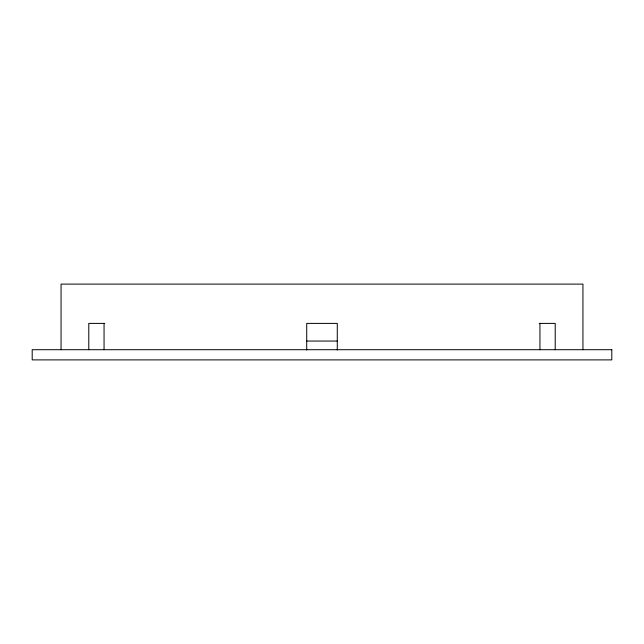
<?xml version="1.0" encoding="UTF-8"?>
<svg xmlns="http://www.w3.org/2000/svg" width="644" height="644" viewBox="0 0 644 644"><rect width="100%" height="100%" fill="white"/><g stroke="black" fill="none" stroke-linecap="round" stroke-linejoin="round"><path stroke-width="0.97" d="M104.731 323.401L88.783 323.401L88.783 349.708M539.269 323.401L555.217 323.401L555.217 349.708M306.721 341.054L337.279 341.054M582.941 349.708L582.941 284.109L61.059 284.109L61.059 349.708M539.946 323.401L539.946 349.708M337.279 349.982L337.279 323.401L306.721 323.401L306.721 349.982M104.054 323.401L104.054 349.708M611.8 349.708L32.2 349.708L32.2 359.891L611.8 359.891L611.8 349.708"/></g></svg>
